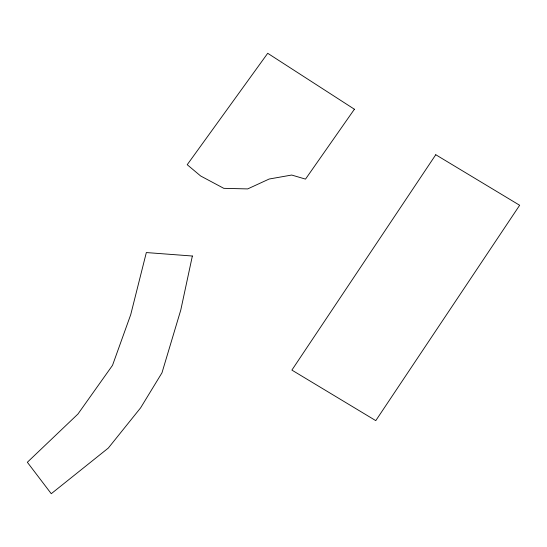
<?xml version="1.0" encoding="UTF-8"?>
<svg xmlns="http://www.w3.org/2000/svg" width="547" height="547" viewBox="0 0 547 547"><rect width="100%" height="100%" fill="white"/><g stroke="black" fill="none" stroke-linecap="round" stroke-linejoin="round"><path stroke-width="0.82" d="M192.359 256.017L180.777 310.033L161.974 372.822L140.62 407.836L108.306 448.061L51.261 493.709L27.35 462.256L77.947 414.031L112.518 365.334L130.726 314.648L146.336 252.557L192.359 256.017M435.761 154.733L291.886 370.093L375.775 420.629L519.65 205.269L435.761 154.733M354.401 109.229L305.506 179.115L291.688 175.04L269.186 179.019L247.688 188.913L223.805 188.339L200.64 175.977L187.218 164.709L267.715 53.291L354.401 109.229"/></g></svg>
